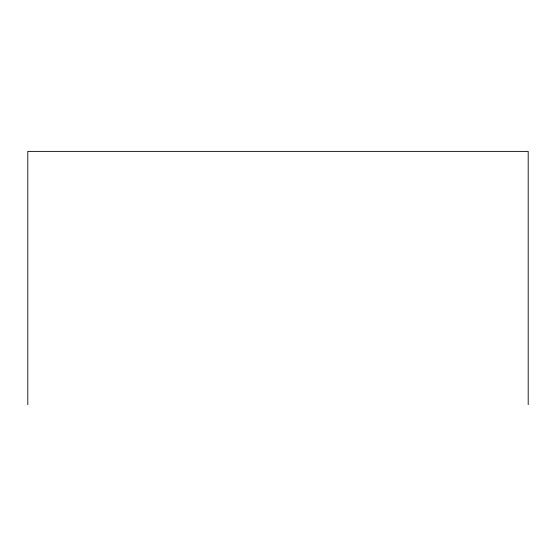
<?xml version="1.0" encoding="UTF-8"?>
<svg xmlns="http://www.w3.org/2000/svg" width="556" height="556" viewBox="0 0 556 556"><rect width="100%" height="100%" fill="white"/><g stroke="black" fill="none" stroke-linecap="round" stroke-linejoin="round"><path stroke-width="0.83" d="M528.2 404.615L528.2 151.385L27.8 151.385L27.8 404.615"/></g></svg>
